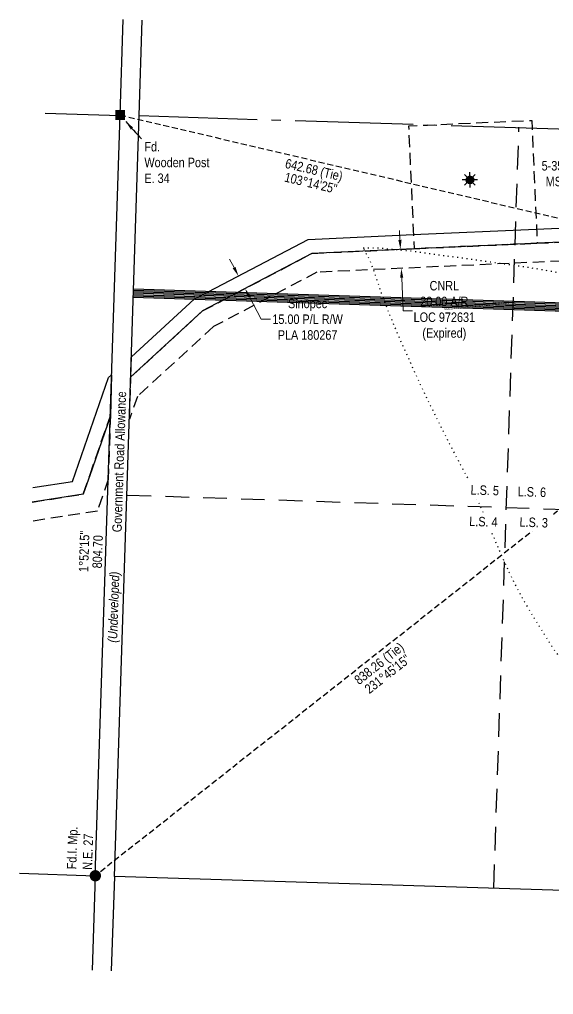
# Model space of a CAD drawing. Extents: x 354637 to 358761, y 6098179 to 6099941.
# Drawn here: x 354637 to 355202, y 6098205 to 6099235 of the extents above; entities that cross this region are included whole.
import ezdxf
from ezdxf.enums import TextEntityAlignment as Align

# ---------------------------------------------------------------- set-up
doc = ezdxf.new("R2010")
doc.units = 0
doc.header["$LTSCALE"] = 5
doc.header["$PDSIZE"] = 0.5
for name, pattern in [('foc-ACCESSROAD', [3.75, 2.5, -1.25]), ('foc-DOT', [1, 0.2, -0.8]), ('foc-LSD', [8, 5, -3]), ('foc-QUARTERLINE', [33, 25, -3, 2, -3]), ('foc-TIELINE', [1.875, 1.25, -0.625])]:
    doc.linetypes.add(name, pattern=pattern)
doc.layers.get('Defpoints').update_dxf_attribs({"color": 9})
for name, color, linetype in [('ABADATA-DRILL', 8, 'foc-DOT'), ('AS-DRILL-T', 8, 'Continuous'), ('C-RW', 13, 'Continuous'), ('F-AR', 190, 'foc-ACCESSROAD'), ('F-WS', 190, 'foc-ACCESSROAD'), ('L-BD', 7, 'Continuous'), ('L-MON', 1, 'Continuous'), ('L-ROAD-T', 7, 'Continuous'), ('L-SEC', 7, 'Continuous'), ('L-SECQ', 8, 'foc-QUARTERLINE'), ('L-SECTION-LSD', 7, 'foc-LSD'), ('L-TIE', 7, 'foc-TIELINE')]:
    doc.layers.add(name, color=color, linetype=linetype)
for name, color, linetype, lineweight in [('C-RW-T', 13, 'Continuous', 9), ('F-AR-T', 190, 'Continuous', 9), ('F-WS-T', 190, 'Continuous', 9), ('T-TEXT', 48, 'Continuous', 18)]:
    doc.layers.add(name, color=color, linetype=linetype, lineweight=lineweight)
doc.layers.add('P-DRILL-OFFSET', color=7, linetype='Continuous', true_color=0xcccccc, plot=False)
doc.styles.add('100L', font='ARIALN.TTF', dxfattribs={"height": 11})
doc.styles.add('80CG', font='ARIALN.TTF', dxfattribs={"height": 10})
doc.styles.add('80L', font='ARIALN.TTF', dxfattribs={"height": 10})
doc.styles.add('80LS', font='ARIALNI.TTF', dxfattribs={"height": 10})
doc.dimstyles.new('Compass 5 000', dxfattribs={"dimscale": 5, "dimtxt": 9, "dimasz": 2, "dimexe": 0.2, "dimexo": 0.0625, "dimgap": 0.5, "dimtad": 0, "dimtih": 1, "dimtoh": 1, "dimzin": 0, "dimdsep": 46, "dimtxsty": '80CG', "dimcen": 0.1, "dimse1": 1, "dimse2": 1, "dimclrd": 256, "dimclrt": 256, "dimaunit": 1, "dimadec": 4, "dimazin": 0, "dimtfac": 0.06, "dimtofl": 0, "dimtmove": 0, "dimatfit": 1, "dimfxl": 0.2, "dimtolj": 1, "dimtzin": 0, "dimlwd": -1, "dimarcsym": 0})

# ---------------------------------------------------------------- blocks, each defined once
blk = doc.blocks.new('GAS')
h = blk.add_hatch(color=255)
h.dxf.hatch_style = 1
edge = h.paths.add_edge_path()
edge.add_arc((0, 0), 0.9, 0, 360)
for p, q in [((-0.81, 0), (-1.62, 0)), ((-0.57, 0.57), (-1.14, 1.14)), ((0, 0.81), (0, 1.62)), ((0.57, 0.57), (1.14, 1.14)), ((1.62, 0), (0.81, 0)), ((-0.57, -0.57), (-1.14, -1.14)), ((0, -0.81), (0, -1.62)), ((1.14, -1.14), (0.57, -0.57))]:
    blk.add_line(p, q)
blk.add_circle((0, 0), 0.8)
blk = doc.blocks.new('fdia')
at = {"color": 255, "const_width": 1}
blk.add_lwpolyline([(-0.5, 0, 1), (0.5, 0, 1)], format="xyb", close=True, dxfattribs=at)
blk = doc.blocks.new('Fdiaa')
blk.add_blockref('fdia', (0, 0))
blk = doc.blocks.new('fdib')
at = {"color": 1, "const_width": 1.6}
blk.add_lwpolyline([(-0.4, 0, 1), (0.4, 0, 1)], format="xyb", close=True, dxfattribs=at)
at = {"color": 1}
blk.add_circle((0, 0), 0.8, dxfattribs=at)
blk = doc.blocks.new('Fdibb')
blk.add_blockref('fdib', (0, 0))
blk = doc.blocks.new('fdicc')
for name in ['Fdibb', 'Fdiaa']:
    blk.add_blockref(name, (0, 0))
blk = doc.blocks.new('FDI')
blk.add_blockref('fdicc', (0, 0))
blk = doc.blocks.new('WPFA')
blk.add_hatch(color=255).paths.add_polyline_path([(1.05, 1.05), (-1.05, 1.05), (-1.05, -1.05), (1.05, -1.05)])
blk = doc.blocks.new('WPFAA')
blk.add_blockref('WPFA', (0, 0))
blk = doc.blocks.new('WPFB')
at = {"color": 1}
blk.add_solid([(-0.85, 0.85), (0.85, 0.85), (-0.85, -0.85), (0.85, -0.85)], dxfattribs=at)
blk = doc.blocks.new('WPFBB')
blk.add_blockref('WPFB', (0, 0))
blk = doc.blocks.new('WPFCC')
for name in ['WPFAA', 'WPFBB']:
    blk.add_blockref(name, (0, 0))
blk = doc.blocks.new('fdhub')
blk.add_blockref('WPFCC', (0, 0))
blk = doc.blocks.new('*D379')
at = {"layer": 'C-RW-T', "transparency": 16777216}
for p, q in [((354864.1, 6098973.2), (354859.4, 6098982)), ((354880.4, 6098942.2), (354892.7, 6098918.6)), ((354892.7, 6098918.6), (354902.7, 6098918.6))]:
    blk.add_line(p, q, dxfattribs=at)
for points in [[(354865.6, 6098973.9), (354862.6, 6098972.4), (354868.7, 6098964.3)], [(354881.8, 6098943), (354878.9, 6098941.4), (354875.7, 6098951)]]:
    blk.add_solid(points, dxfattribs=at)
at = {"layer": 'Defpoints', "color": 0, "transparency": 16777216}
for p in [(354860.2, 6098959.8), (354875.7, 6098951), (354867.2, 6098946.6)]:
    blk.add_point(p, dxfattribs=at)
at = {"layer": 'C-RW-T', "transparency": 16777216, "insert": (354941.8, 6098918.6), "char_height": 10, "attachment_point": 5, "style": '80CG'}
blk.add_mtext('\\A1;Sinopec\\P15.00 P/L R/W\\PPLA 180267', dxfattribs=at)
blk = doc.blocks.new('*D521')
at = {"layer": 'Defpoints', "color": 0, "transparency": 16777216}
for p in [(355048.6, 6098992.9), (355040.9, 6098972.4), (355049.6, 6098972.8)]:
    blk.add_point(p, dxfattribs=at)
at = {"layer": 'F-AR-T', "transparency": 16777216}
for p, q in [((355039.5, 6099002.5), (355039.1, 6099012.5)), ((355041.3, 6098962.4), (355042.9, 6098927.6)), ((355042.9, 6098927.6), (355052.9, 6098927.6))]:
    blk.add_line(p, q, dxfattribs=at)
for points in [[(355041.2, 6099002.6), (355037.8, 6099002.4), (355040, 6098992.5)], [(355043, 6098962.5), (355039.7, 6098962.4), (355040.9, 6098972.4)]]:
    blk.add_solid(points, dxfattribs=at)
at = {"layer": 'F-AR-T', "transparency": 16777216, "insert": (355086.4, 6098927.6), "char_height": 10, "attachment_point": 5, "style": '80CG'}
blk.add_mtext('\\A1;CNRL\\P20.00 A/R\\PLOC 972631\\P(Expired)', dxfattribs=at)

msp = doc.modelspace()

# ---------------------------------------------------------------- linework, layer by layer
at = {"layer": 'ABADATA-DRILL', "flags": 128}
msp.add_lwpolyline([(355576.05, 6098926.673), (355576.12, 6098926.671), (355576.34, 6098926.664), (355576.603, 6098926.766), (355577.2, 6098927.277), (355577.732, 6098927.96), (355577.832, 6098928.887), (355577.321, 6098929.784), (355576.3, 6098930.697), (355574.675, 6098931.49), (355572.689, 6098931.965), (355570.591, 6098932.363), (355568.187, 6098932.891), (355565.601, 6098933.054), (355562.987, 6098932.679), (355561.065, 6098932.33), (355559.979, 6098932.165), (355559.236, 6098932.079), (355557.27, 6098931.933), (355555.672, 6098931.724), (355554.429, 6098931.314), (355553.484, 6098930.885), (355552.792, 6098930.527), (355552.265, 6098930.304), (355551.962, 6098930.213), (355551.812, 6098930.228), (355551.763, 6098930.24), (355551.148, 6098930.42), (355550.056, 6098930.685), (355548.627, 6098931.052), (355546.862, 6098931.539), (355544.714, 6098931.948), (355542.07, 6098932.174), (355538.844, 6098932.358), (355535.093, 6098932.69), (355530.709, 6098933.252), (355525.654, 6098933.815), (355519.888, 6098934.342), (355513.533, 6098934.887), (355507.004, 6098935.338), (355500.217, 6098935.858), (355492.521, 6098936.717), (355483.907, 6098937.966), (355474.667, 6098939.375), (355464.745, 6098940.706), (355454.29, 6098941.954), (355443.435, 6098943.206), (355432.449, 6098944.431), (355421.317, 6098945.491), (355410.653, 6098946.166), (355400.376, 6098946.728), (355390.499, 6098947.298), (355380.793, 6098947.872), (355370.922, 6098948.621), (355360.988, 6098949.592), (355351.191, 6098950.769), (355341.598, 6098952.08), (355332.114, 6098953.327), (355322.498, 6098954.538), (355312.948, 6098955.627), (355303.63, 6098956.458), (355294.761, 6098957.255), (355286.011, 6098958.309), (355276.918, 6098959.623), (355267.301, 6098961.094), (355257.183, 6098962.562), (355246.688, 6098963.822), (355236.054, 6098964.806), (355225.637, 6098965.683), (355215.636, 6098966.746), (355205.983, 6098968.039), (355196.347, 6098969.571), (355186.39, 6098971.353), (355176.192, 6098973.144), (355166.276, 6098974.655), (355156.643, 6098975.966), (355146.831, 6098977.304), (355136.712, 6098978.732), (355126.337, 6098980.288), (355116.1, 6098981.769), (355106.137, 6098983.082), (355096.343, 6098984.369), (355086.858, 6098985.596), (355077.653, 6098986.834), (355068.859, 6098988.088), (355060.304, 6098989.305), (355052.174, 6098990.378), (355044.368, 6098991.221), (355036.933, 6098991.812), (355030.387, 6098992.353), (355024.624, 6098992.97), (355019.877, 6098993.443), (355016.103, 6098993.695), (355013.004, 6098993.795), (355010.334, 6098993.832), (355007.994, 6098993.867), (355005.953, 6098993.863), (355004.161, 6098993.831), (355002.728, 6098993.777), (355001.595, 6098993.694), (355000.743, 6098993.641), (355000.733, 6098993.642), (355000.072, 6098993.613), (354999.621, 6098993.608), (354999.512, 6098993.641), (354999.605, 6098993.728), (354999.739, 6098993.854), (354999.933, 6098993.978), (355000.087, 6098994.083), (355000.2, 6098994.169), (355000.474, 6098994.29), (355000.664, 6098994.304), (355000.776, 6098994.341), (355000.866, 6098994.348), (355000.875, 6098994.338), (355000.989, 6098994.144), (355001.182, 6098993.617), (355001.543, 6098992.715), (355002.102, 6098991.426), (355002.87, 6098989.811), (355003.88, 6098987.927), (355005.083, 6098985.827), (355006.309, 6098983.536), (355007.481, 6098981.077), (355008.585, 6098978.4), (355009.738, 6098975.371), (355010.953, 6098972.11), (355013.398, 6098965.108), (355016.188, 6098956.693), (355019.784, 6098946.322), (355021.909, 6098940.55), (355024.198, 6098934.593), (355026.601, 6098928.452), (355029.116, 6098922.088), (355031.727, 6098915.56), (355032.663, 6098913.238), (355037.931, 6098900.722), (355041.023, 6098893.598), (355044.092, 6098886.735), (355047.299, 6098879.758), (355050.596, 6098872.508), (355053.937, 6098865.056), (355057.373, 6098857.441), (355060.963, 6098849.631), (355064.679, 6098841.727), (355068.551, 6098833.678), (355072.601, 6098825.553), (355076.657, 6098817.327), (355080.789, 6098808.94), (355085.038, 6098800.488), (355089.294, 6098791.936), (355098.146, 6098774.841), (355098.165, 6098774.79), (355107.299, 6098757.756), (355108.525, 6098755.446), (355111.734, 6098749.159), (355115.883, 6098740.41), (355123.677, 6098722.759), (355131.367, 6098704.982), (355138.986, 6098687.186), (355146.568, 6098669.472), (355154.533, 6098651.855), (355163.12, 6098634.579), (355172.397, 6098617.631), (355182.348, 6098601.081), (355192.544, 6098584.713), (355203.065, 6098568.474), (355214.292, 6098552.723), (355226.108, 6098537.544), (355238.376, 6098523.05), (355251.155, 6098508.57), (355264.151, 6098494.293), (355277.334, 6098480.259), (355290.619, 6098466.253), (355303.963, 6098452.235), (355317.188, 6098438.25), (355330.353, 6098424.258), (355343.629, 6098410.282), (355357.069, 6098396.46), (355370.457, 6098382.861), (355383.876, 6098368.99), (355396.995, 6098355.119), (355410.236, 6098341.024), (355423.281, 6098327.025), (355436.233, 6098312.93), (355449.3, 6098298.7), (355462.251, 6098284.614), (355475.214, 6098270.548), (355488.109, 6098256.554), (355501.215, 6098242.314), (355514.208, 6098228.247), (355527.276, 6098214.057), (355535.63, 6098204.967)], dxfattribs=at)
at = {"layer": 'C-RW'}
for points in [[(355419.257, 6099009.05), (355184.115, 6098998.968), (355171.615, 6098998.406), (355054.278, 6098993.145), (354946.388, 6098988.151), (354830.725, 6098927.411), (354755.034, 6098857.847), (354755.705, 6098878.858), (354822.02, 6098939.778), (354942.366, 6099002.977), (355053.603, 6099008.127), (355183.446, 6099013.948), (355418.601, 6099024.032)], [(354651.093, 6098740.657), (354693.352, 6098747.282), (354731.404, 6098856.997), (354734.614, 6098859.951), (354733.229, 6098816.608), (354711.394, 6098753.554), (354704.575, 6098733.862), (354650.583, 6098725.398)]]:
    msp.add_lwpolyline(points, dxfattribs=at)
at = {"layer": 'F-AR'}
msp.add_lwpolyline([(354761.868, 6098837.004), (354753.606, 6098813.147), (354755.034, 6098857.847), (354830.725, 6098927.411), (354946.388, 6098988.151), (355054.278, 6098993.145), (355171.615, 6098998.406), (355184.115, 6098998.968), (355419.257, 6099009.05), (355562.853, 6099015.477), (355695.797, 6099021.426), (355714.782, 6099022.276), (355714.782, 6099022.276), (355709.744, 6099002.058), (355690.929, 6099002.27), (355535.814, 6098995.086), (355361.038, 6098986.991), (354951.732, 6098968.372), (354842.33, 6098910.921), (354761.868, 6098837.004)], close=True, dxfattribs=at)
msp.add_lwpolyline([(354650.583, 6098725.398), (354704.575, 6098733.862), (354711.393, 6098753.555), (354733.229, 6098816.608), (354731.079, 6098749.295), (354719.537, 6098715.969), (354649.903, 6098705.052)], dxfattribs=at)
at = {"layer": 'F-WS', "flags": 128}
msp.add_lwpolyline([(355172.112, 6098998.429), (355054.775, 6098993.167), (355048.952, 6099123.003), (355068.465, 6099123.87), (355178.789, 6099128.826), (355179.175, 6099120.209), (355184.338, 6099005.105), (355184.612, 6098998.99), (355172.112, 6098998.429)], close=True, dxfattribs=at)
at = {"layer": 'L-SEC', "flags": 128}
for points in [[(354743.617, 6099134.526), (354746.832, 6099235.436)], [(354763.719, 6099133.885), (354766.933, 6099234.772)], [(354717.349, 6098330.454), (354743.617, 6099134.526)], [(354737.45, 6098329.797), (354763.718, 6099133.869)], [(354637.151, 6098333.098), (354717.349, 6098330.454)], [(354717.349, 6098330.454), (354714.116, 6098230.595)], [(354737.45, 6098329.803), (354734.218, 6098229.968)], [(356342.664, 6098279.802), (354737.451, 6098329.828)]]:
    msp.add_lwpolyline(points, dxfattribs=at)
at = {"layer": 'L-SECQ'}
for p, q in [((354664.326, 6099136.537), (354743.454, 6099133.928)), ((354763.719, 6099133.886), (355535.469, 6099109.335))]:
    msp.add_line(p, q, dxfattribs=at)
at = {"layer": 'L-SECTION-LSD', "flags": 128}
for points in [[(355138.754, 6098317.321), (355165.32, 6099121.539)], [(354751.469, 6098732.869), (355553.416, 6098706.509)]]:
    msp.add_lwpolyline(points, dxfattribs=at)
at = {"layer": 'L-TIE', "flags": 128}
msp.add_lwpolyline([(354743.617, 6099134.526), (355369.055, 6098987.363)], dxfattribs=at)
at = {"layer": 'P-DRILL-OFFSET'}
for p, q in [((355515.112, 6098924.245), (354757.678, 6098948.989)), ((355535.104, 6098925.076), (354757.727, 6098950.472)), ((355415.257, 6098920.131), (354757.438, 6098941.621)), ((355435.218, 6098920.952), (354757.486, 6098943.093)), ((355455.173, 6098921.746), (354757.533, 6098944.537)), ((355475.164, 6098922.652), (354757.584, 6098946.094)), ((355495.099, 6098923.44), (354757.631, 6098947.532))]:
    msp.add_line(p, q, dxfattribs=at)

# ---------------------------------------------------------------- block references
at = {"layer": 'AS-DRILL-T', "xscale": 4.999999999999936, "yscale": 4.999999999999936, "zscale": 4.999999999999936}
msp.add_blockref('GAS', (355113.418, 6099065.934), dxfattribs=at)
at = {"layer": 'L-MON', "color": 3, "xscale": 4.998752849999974, "yscale": 4.998752849999974, "zscale": 4.998752849999974}
for name, p in [('fdhub', (354743.617, 6099134.526)), ('FDI', (354717.349, 6098330.454))]:
    msp.add_blockref(name, p, dxfattribs=at)

# ---------------------------------------------------------------- texts
at = {"layer": 'F-WS-T', "insert": (355189.052, 6099102.531), "char_height": 9.99751, "attachment_point": 1, "style": '80L'}
msp.add_mtext_dynamic_manual_height_columns('\\pi21.20774;CNRL\\P\\pi0.27503;5-35 (Surface)\\P\\pi4.52363;MSL 042593', width=72.60576, gutter_width=49.988, heights=[0], dxfattribs=at)
at = {"layer": 'L-BD', "style": '80L'}
for s, rotation, p in [('642.68 (Tie)', 346.759359, (354948.552, 6099076.549)), ('103°14\'25"', 346.759359, (354945.289, 6099062.681)), ('838.26 (Tie)', 38.245592, (355017.41, 6098554.873)), ('231°45\'15"', 38.245592, (355026.229, 6098543.684))]:
    msp.add_text(s, height=9.9975, rotation=rotation, dxfattribs=at).set_placement(p, align=Align.MIDDLE_CENTER)
for s, p in [("1°52'15''", (354705.498, 6098673.408)), ("1°52'15''", (354705.498, 6098673.408)), ("1°52'15''", (354705.498, 6098673.408)), ('804.70', (354719.737, 6098672.943)), ('804.70', (354719.737, 6098672.943)), ('804.70', (354719.737, 6098672.943))]:
    msp.add_text(s, height=9.9975, rotation=88.1289, dxfattribs=at).set_placement(p, align=Align.MIDDLE)
at = {"layer": 'L-MON', "insert": (354769.235, 6099105.993), "char_height": 9.99751, "attachment_point": 1, "style": '80L'}
msp.add_mtext_dynamic_manual_height_columns('Fd.\\PWooden Post\\PE. 34', width=78.47736, gutter_width=49.988, heights=[0], dxfattribs=at)
at = {"layer": 'L-MON', "insert": (354687.182, 6098337.479), "char_height": 9.9975, "attachment_point": 1, "rotation": 88.128886, "style": '80L'}
msp.add_mtext_dynamic_manual_height_columns('Fd.I. Mp.\\PN.E. 27', width=44.31814, gutter_width=49.988, heights=[0], dxfattribs=at)
at = {"layer": 'L-ROAD-T', "style": '80L'}
msp.add_text('Government Road Allowance', height=9.99751, rotation=88.126018, dxfattribs=at).set_placement((354742.581, 6098768.018), align=Align.MIDDLE_CENTER)
at = {"layer": 'P-DRILL-OFFSET', "char_height": 2.49938, "attachment_point": 1, "style": '80L'}
for s, insert in [('{\\C1;658.3}', (355086.347, 6098930.876)), ('{\\C1;678.3}', (355096.352, 6098932.022)), ('{\\C1;698.2}', (355106.353, 6098933.141)), ('{\\C1;718.1}', (355116.374, 6098934.373)), ('{\\C1;738.0}', (355126.365, 6098935.486)), ('{\\C1;758.0}', (355136.395, 6098936.617)), ('{\\C1;778.0}', (355146.415, 6098937.774))]:
    msp.add_mtext(s, dxfattribs=dict(at, insert=insert))
at = {"layer": 'T-TEXT', "style": '80LS'}
msp.add_text('(Undeveloped)', height=9.99751, rotation=88.126018, dxfattribs=at).set_placement((354736.628, 6098614.407), align=Align.MIDDLE_CENTER)

# ---------------------------------------------------------------- dimensions: what is measured, and where the dimension line sits
at = {"layer": 'C-RW-T'}
dim = msp.add_linear_dim(base=(354875.705, 6098951.032), p1=(354860.209, 6098959.832), p2=(354867.181, 6098946.556), angle=297.705875, text='Sinopec\\P15.00 P/L R/W\\PPLA 180267', dimstyle='Compass 5 000', dxfattribs=at)
dim.commit()
dim.dimension.update_dxf_attribs({"geometry": '*D379', "text_midpoint": (354941.818, 6098918.602), "dimtype": 161})
at = {"layer": 'F-AR-T'}
dim = msp.add_linear_dim(base=(355040.88, 6098972.427), p1=(355048.648, 6098992.884), p2=(355049.56, 6098972.822), angle=272.604646, text='CNRL\\P20.00 A/R\\PLOC 972631\\P(Expired)', dimstyle='Compass 5 000', dxfattribs=at)
dim.commit()
dim.dimension.update_dxf_attribs({"geometry": '*D521', "text_midpoint": (355086.434, 6098927.558), "dimtype": 161})

# ---------------------------------------------------------------- leaders
at = {"layer": 'L-MON', "path_type": 1}
msp.add_leader([(354749.452, 6099127.674), (354766.085, 6099109.149)], dimstyle='Compass 5 000', override={"dimgap": 0.5, "dimtad": 0}, dxfattribs=at)

# ---------------------------------------------------------------- next in the draw order: texts
at = {"layer": 'L-SECTION-LSD', "insert": (355164.238, 6098741.653), "char_height": 10, "attachment_point": 1, "rotation": 358.11741, "style": '100L', "bg_fill": 3, "box_fill_scale": 1.5, "bg_fill_color": 256, "bg_fill_transparency": 0}
msp.add_mtext_dynamic_manual_height_columns('L.S. 6', width=30.48313, gutter_width=55, heights=[0], dxfattribs=at)

# ---------------------------------------------------------------- next in the draw order: linework, layer by layer
at = {"layer": 'L-TIE', "flags": 128}
msp.add_lwpolyline([(355375.525, 6098849.236), (354717.349, 6098330.454)], dxfattribs=at)

# ---------------------------------------------------------------- next in the draw order: texts
at = {"layer": 'L-SECTION-LSD', "char_height": 10, "attachment_point": 1, "rotation": 358.11741, "style": '100L', "bg_fill": 3, "box_fill_scale": 1.5, "bg_fill_color": 256, "bg_fill_transparency": 0}
for s, width, insert in [('\\pi1.75858;L.S. 5', 30.40114, (355112.637, 6098743.466)), ('\\pi1.98601;L.S. 4', 30.53989, (355110.977, 6098710.232)), ('L.S. 3', 30.37591, (355166.162, 6098709.44))]:
    msp.add_mtext_dynamic_manual_height_columns(s, width=width, gutter_width=55, heights=[0], dxfattribs=dict(at, insert=insert))

doc.saveas('drawing.dxf')
